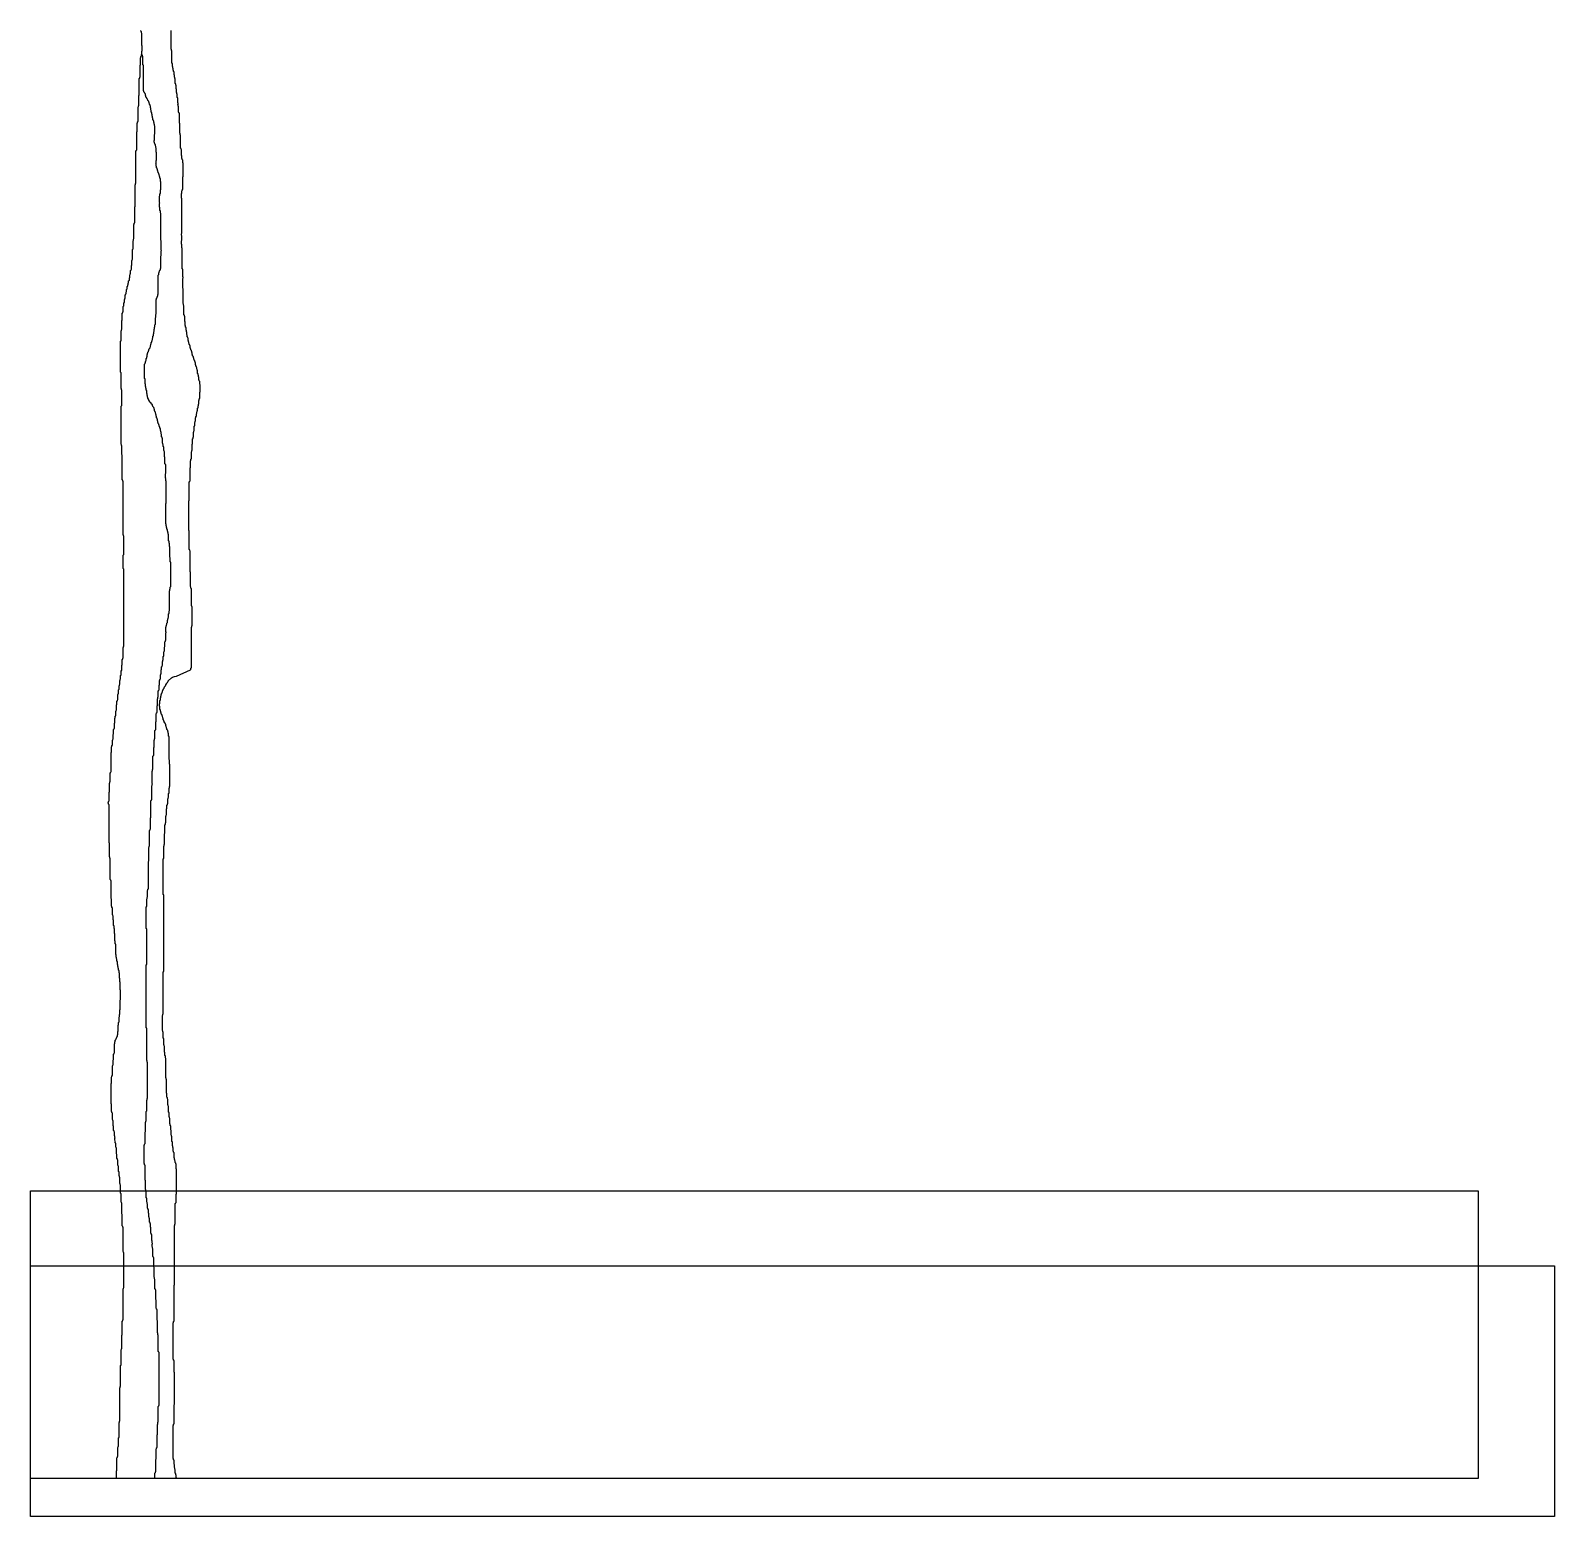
# Model space of a CAD drawing. Header units: metres. Extents: x -303 to 3381, y -92 to 3499.
import ezdxf

# ---------------------------------------------------------------- set-up
doc = ezdxf.new("R2010")
doc.units = ezdxf.units.M
for name, color, linetype in [('Curve_Exist', 63, 'Continuous'), ('CuttingCurve_A', 10, 'Continuous'), ('CuttingCurve_B', 30, 'Continuous'), ('Image', 191, 'Continuous'), ('Solution', 191, 'Continuous')]:
    doc.layers.add(name, color=color, linetype=linetype)
picture_1 = doc.add_image_def('image1.jpg', size_in_pixel=(3684.210526, 606))
picture_2 = doc.add_image_def('image2.png', size_in_pixel=(3500, 695))

msp = doc.modelspace()

# ---------------------------------------------------------------- linework, layer by layer
at = {"layer": 'Curve_Exist'}
for points in [[(-95, 0), (-95, 18), (-94, 19), (-94, 50), (-93, 51), (-93, 53), (-92, 54), (-92, 75), (-91, 76), (-91, 77), (-90, 78), (-90, 98), (-89, 99), (-89, 135), (-88, 136), (-88, 138), (-87, 139), (-87, 219), (-86, 220), (-86, 222), (-85, 223), (-85, 273), (-84, 274), (-84, 311), (-83, 312), (-83, 313), (-82, 314), (-82, 346), (-81, 347), (-81, 380), (-80, 381), (-80, 383), (-79, 384), (-79, 458), (-78, 459), (-78, 460), (-77, 461), (-77, 545), (-78, 546), (-78, 547), (-79, 548), (-79, 606), (-80, 607), (-80, 609), (-81, 610), (-81, 638), (-82, 639), (-82, 665), (-83, 666), (-83, 667), (-84, 668), (-84, 688), (-85, 689), (-85, 709), (-86, 710), (-86, 712), (-87, 713), (-87, 727), (-88, 728), (-88, 730), (-89, 731), (-89, 741), (-90, 742), (-90, 754), (-91, 755), (-91, 756), (-92, 757), (-92, 769), (-93, 770), (-93, 772), (-94, 773), (-94, 783), (-95, 784), (-95, 798), (-96, 799), (-96, 800), (-97, 801), (-97, 810), (-98, 811), (-98, 814), (-99, 815), (-98, 816), (-99, 817), (-99, 822), (-98, 823), (-99, 824), (-99, 827), (-100, 828), (-100, 837), (-101, 838), (-101, 840), (-102, 841), (-102, 851), (-103, 852), (-103, 864), (-104, 865), (-104, 866), (-105, 867), (-105, 883), (-106, 884), (-106, 886), (-107, 887), (-107, 904), (-108, 905), (-108, 954), (-107, 955), (-107, 970), (-106, 971), (-106, 973), (-105, 974), (-105, 997), (-104, 998), (-104, 999), (-103, 1000), (-103, 1011), (-102, 1012), (-102, 1025), (-101, 1026), (-101, 1028), (-100, 1029), (-100, 1050), (-99, 1051), (-99, 1055), (-98, 1056), (-98, 1059), (-97, 1060), (-97, 1061), (-96, 1062), (-96, 1063), (-95, 1064), (-95, 1065), (-94, 1066), (-94, 1067), (-93, 1068), (-93, 1072), (-92, 1073), (-92, 1080), (-91, 1081), (-91, 1095), (-90, 1096), (-90, 1102), (-89, 1103), (-89, 1115), (-88, 1116), (-88, 1121), (-87, 1122), (-87, 1132), (-86, 1133), (-86, 1156), (-85, 1157), (-85, 1180), (-86, 1181), (-86, 1199), (-87, 1200), (-87, 1208), (-88, 1209), (-88, 1221), (-89, 1222), (-89, 1227), (-90, 1228), (-90, 1232), (-91, 1233), (-91, 1236), (-92, 1237), (-92, 1241), (-93, 1242), (-93, 1249), (-94, 1250), (-94, 1255), (-95, 1256), (-95, 1259), (-96, 1260), (-96, 1265), (-97, 1266), (-97, 1291), (-98, 1292), (-98, 1298), (-99, 1299), (-99, 1316), (-100, 1317), (-100, 1328), (-101, 1329), (-101, 1335), (-102, 1336), (-102, 1349), (-103, 1350), (-103, 1359), (-104, 1360), (-104, 1361), (-105, 1362), (-105, 1379), (-106, 1380), (-106, 1382), (-107, 1383), (-107, 1400), (-108, 1401), (-108, 1444), (-109, 1445), (-109, 1446), (-110, 1447), (-110, 1498), (-111, 1499), (-111, 1501), (-112, 1502), (-112, 1535), (-113, 1536), (-113, 1628), (-114, 1629), (-114, 1631), (-115, 1632), (-115, 1633), (-114, 1634), (-114, 1636), (-113, 1637), (-113, 1658), (-112, 1659), (-112, 1680), (-111, 1681), (-111, 1683), (-110, 1684), (-110, 1705), (-109, 1706), (-109, 1707), (-108, 1708), (-108, 1754), (-107, 1755), (-107, 1768), (-106, 1769), (-106, 1771), (-105, 1772), (-105, 1784), (-104, 1785), (-104, 1786), (-103, 1787), (-103, 1798), (-102, 1799), (-102, 1810), (-101, 1811), (-101, 1812), (-100, 1813), (-100, 1825), (-99, 1826), (-99, 1837), (-98, 1838), (-98, 1842), (-97, 1843), (-97, 1854), (-96, 1855), (-96, 1856), (-95, 1857), (-95, 1869), (-94, 1870), (-94, 1878), (-93, 1879), (-93, 1881), (-92, 1882), (-92, 1894), (-91, 1895), (-91, 1896), (-90, 1897), (-90, 1906), (-89, 1907), (-89, 1915), (-88, 1916), (-88, 1918), (-87, 1919), (-87, 1928), (-86, 1929), (-86, 1931), (-85, 1932), (-85, 1940), (-84, 1941), (-84, 1951), (-82, 1953), (-82, 1965), (-81, 1966), (-81, 1979), (-80, 1980), (-80, 1982), (-79, 1983), (-79, 2008), (-78, 2009), (-78, 2010), (-77, 2011), (-77, 2197), (-79, 2199), (-79, 2231), (-77, 2233), (-77, 2277), (-78, 2278), (-78, 2279), (-79, 2280), (-79, 2409), (-80, 2410), (-80, 2412), (-81, 2413), (-81, 2473), (-82, 2474), (-82, 2495), (-83, 2496), (-83, 2498), (-84, 2499), (-84, 2591), (-82, 2593), (-82, 2630), (-83, 2631), (-83, 2633), (-84, 2634), (-84, 2672), (-85, 2673), (-85, 2748), (-84, 2749), (-84, 2773), (-83, 2774), (-83, 2776), (-82, 2777), (-82, 2798), (-81, 2799), (-81, 2816), (-80, 2817), (-80, 2819), (-79, 2820), (-79, 2832), (-77, 2834), (-77, 2841), (-76, 2842), (-76, 2849), (-75, 2850), (-75, 2851), (-74, 2852), (-74, 2859), (-73, 2860), (-73, 2862), (-72, 2863), (-72, 2867), (-71, 2868), (-71, 2873), (-69, 2875), (-69, 2880), (-68, 2881), (-68, 2884), (-67, 2885), (-67, 2888), (-66, 2889), (-66, 2894), (-64, 2896), (-64, 2901), (-63, 2902), (-63, 2908), (-62, 2909), (-62, 2911), (-61, 2912), (-61, 2919), (-60, 2920), (-60, 2921), (-59, 2922), (-59, 2931), (-58, 2932), (-58, 2943), (-57, 2944), (-57, 2945), (-56, 2946), (-56, 2970), (-55, 2971), (-55, 2991), (-54, 2992), (-54, 2995), (-53, 2996), (-53, 3030), (-52, 3031), (-52, 3033), (-51, 3034), (-51, 3073), (-50, 3074), (-50, 3126), (-49, 3127), (-49, 3129), (-48, 3130), (-48, 3208), (-47, 3209), (-47, 3210), (-46, 3211), (-46, 3254), (-45, 3255), (-45, 3275), (-44, 3276), (-44, 3278), (-43, 3279), (-43, 3314), (-42, 3315), (-42, 3317), (-41, 3318), (-41, 3342), (-40, 3343), (-40, 3383), (-39, 3384), (-39, 3386), (-38, 3387), (-38, 3415), (-37, 3416), (-37, 3433), (-36, 3434), (-36, 3436), (-35, 3437), (-35, 3441), (-34, 3442), (-34, 3449), (-33, 3450), (-33, 3462), (-34, 3463), (-34, 3492), (-35, 3493), (-35, 3496), (-36, 3497), (-36, 3499)], [(50, 0), (50, 1), (49, 2), (49, 8), (48, 9), (48, 12), (47, 13), (47, 21), (46, 22), (46, 25), (45, 26), (45, 33), (44, 34), (44, 44), (43, 45), (43, 47), (42, 48), (42, 128), (43, 129), (43, 131), (44, 132), (44, 178), (45, 179), (45, 256), (44, 257), (44, 285), (43, 286), (43, 287), (42, 288), (42, 376), (43, 377), (43, 379), (44, 380), (44, 467), (45, 468), (45, 611), (46, 612), (46, 614), (47, 615), (47, 664), (48, 665), (48, 666), (49, 667), (49, 687), (50, 688), (50, 747), (49, 748), (49, 759), (48, 760), (48, 762), (47, 763), (47, 767), (46, 768), (46, 770), (45, 771), (45, 774), (44, 775), (44, 787), (43, 788), (43, 790), (42, 791), (42, 799), (41, 800), (41, 803), (40, 804), (40, 813), (39, 814), (39, 826), (38, 827), (38, 829), (37, 830), (37, 841), (36, 842), (36, 852), (35, 853), (35, 856), (34, 857), (34, 870), (33, 871), (33, 873), (32, 874), (32, 884), (31, 885), (31, 899), (30, 900), (30, 902), (29, 903), (29, 916), (28, 917), (28, 920), (27, 921), (27, 930), (26, 931), (26, 964), (25, 965), (25, 967), (24, 968), (24, 1015), (23, 1016), (23, 1021), (22, 1022), (22, 1029), (21, 1030), (21, 1044), (20, 1045), (20, 1047), (19, 1048), (19, 1063), (18, 1064), (18, 1078), (17, 1079), (17, 1081), (16, 1082), (16, 1119), (17, 1120), (17, 1122), (18, 1123), (18, 1224), (19, 1225), (19, 1410), (18, 1411), (18, 1497), (19, 1498), (19, 1528), (20, 1529), (20, 1532), (21, 1533), (21, 1558), (22, 1559), (22, 1579), (23, 1580), (23, 1584), (24, 1585), (24, 1600), (25, 1601), (25, 1603), (26, 1604), (26, 1618), (27, 1619), (27, 1627), (28, 1628), (28, 1630), (29, 1631), (29, 1642), (30, 1643), (30, 1645), (31, 1646), (31, 1655), (32, 1656), (32, 1668), (33, 1669), (33, 1672), (34, 1673), (34, 1725), (33, 1726), (33, 1736), (32, 1737), (32, 1793), (31, 1794), (31, 1800), (30, 1801), (30, 1804), (29, 1805), (29, 1807), (28, 1808), (28, 1809), (27, 1810), (27, 1812), (26, 1813), (26, 1815), (25, 1816), (25, 1818), (24, 1819), (24, 1822), (23, 1823), (23, 1824), (22, 1825), (22, 1826), (20, 1828), (20, 1829), (19, 1830), (19, 1832), (18, 1833), (18, 1836), (17, 1837), (17, 1839), (16, 1840), (16, 1842), (15, 1843), (15, 1845), (14, 1846), (14, 1847), (13, 1848), (13, 1850), (12, 1851), (12, 1853), (11, 1854), (11, 1857), (10, 1858), (10, 1865), (9, 1866), (9, 1872), (10, 1873), (10, 1880), (11, 1881), (11, 1886), (12, 1887), (12, 1890), (13, 1891), (13, 1894), (14, 1895), (14, 1897), (15, 1898), (15, 1900), (16, 1901), (16, 1903), (17, 1904), (17, 1905), (18, 1906), (18, 1907), (19, 1908), (19, 1909), (20, 1910), (20, 1911), (21, 1912), (21, 1913), (23, 1915), (23, 1916), (24, 1917), (24, 1918), (26, 1920), (26, 1921), (28, 1923), (28, 1924), (30, 1926), (30, 1927), (38, 1935), (40, 1936), (43, 1937), (45, 1938), (50, 1939), (84, 1954), (85, 1955), (85, 1958), (86, 1959), (86, 2057), (87, 2058), (87, 2060), (88, 2061), (88, 2106), (87, 2107), (87, 2108), (86, 2109), (86, 2150), (85, 2151), (85, 2154), (84, 2155), (84, 2190), (83, 2191), (83, 2241), (82, 2242), (82, 2244), (81, 2245), (81, 2290), (80, 2291), (80, 2362), (81, 2363), (81, 2408), (82, 2409), (82, 2410), (83, 2411), (83, 2442), (84, 2443), (84, 2459), (85, 2460), (85, 2463), (86, 2464), (86, 2481), (87, 2482), (87, 2484), (88, 2485), (88, 2499), (89, 2500), (89, 2512), (90, 2513), (90, 2516), (91, 2517), (91, 2528), (92, 2529), (92, 2531), (93, 2532), (93, 2543), (94, 2544), (94, 2552), (95, 2553), (95, 2555), (96, 2556), (96, 2563), (97, 2564), (97, 2566), (98, 2567), (98, 2573), (99, 2574), (99, 2577), (100, 2578), (100, 2580), (101, 2581), (101, 2586), (102, 2587), (102, 2592), (103, 2593), (103, 2596), (104, 2597), (104, 2605), (105, 2606), (105, 2609), (106, 2610), (106, 2625), (107, 2626), (107, 2643), (106, 2644), (106, 2651), (105, 2652), (105, 2654), (104, 2655), (104, 2661), (103, 2662), (103, 2665), (102, 2666), (102, 2669), (101, 2670), (101, 2677), (100, 2678), (100, 2680), (99, 2681), (99, 2684), (98, 2685), (98, 2687), (97, 2688), (97, 2690), (96, 2691), (96, 2696), (95, 2697), (95, 2698), (94, 2699), (94, 2701), (93, 2702), (93, 2704), (92, 2705), (92, 2707), (91, 2708), (91, 2710), (90, 2711), (90, 2712), (89, 2713), (89, 2715), (88, 2716), (88, 2720), (87, 2721), (87, 2723), (86, 2724), (86, 2726), (85, 2727), (85, 2729), (84, 2730), (84, 2731), (83, 2732), (83, 2737), (82, 2738), (82, 2739), (81, 2740), (81, 2742), (80, 2743), (80, 2746), (79, 2747), (79, 2749), (78, 2750), (78, 2755), (77, 2756), (77, 2758), (76, 2759), (76, 2763), (75, 2764), (75, 2770), (74, 2771), (74, 2774), (73, 2775), (73, 2781), (72, 2782), (72, 2785), (71, 2786), (71, 2795), (70, 2796), (70, 2808), (69, 2809), (69, 2811), (68, 2812), (68, 2834), (67, 2835), (67, 2838), (66, 2839), (66, 2875), (65, 2876), (65, 2900), (66, 2901), (66, 2903), (65, 2904), (65, 2922), (64, 2923), (64, 2973), (63, 2974), (63, 2982), (62, 2983), (62, 2991), (63, 2992), (63, 3003), (62, 3004), (62, 3008), (63, 3009), (63, 3093), (62, 3094), (62, 3105), (63, 3106), (63, 3111), (64, 3112), (64, 3114), (65, 3115), (65, 3145), (66, 3146), (66, 3178), (65, 3179), (65, 3186), (64, 3187), (64, 3189), (63, 3190), (63, 3196), (62, 3197), (62, 3211), (61, 3212), (61, 3214), (60, 3215), (60, 3246), (59, 3247), (59, 3250), (58, 3251), (58, 3274), (57, 3275), (57, 3299), (56, 3300), (56, 3301), (55, 3302), (55, 3315), (54, 3316), (54, 3319), (53, 3320), (53, 3321), (54, 3322), (54, 3323), (53, 3324), (53, 3336), (52, 3337), (52, 3345), (51, 3346), (51, 3348), (50, 3349), (50, 3357), (49, 3358), (49, 3366), (48, 3367), (48, 3370), (47, 3371), (47, 3382), (46, 3383), (46, 3385), (45, 3386), (45, 3391), (44, 3392), (44, 3399), (43, 3400), (43, 3402), (42, 3403), (42, 3407), (41, 3408), (41, 3411), (40, 3412), (40, 3419), (39, 3420), (39, 3450), (38, 3451), (38, 3453), (37, 3454), (37, 3499)]]:
    msp.add_lwpolyline(points, dxfattribs=at)
at = {"layer": 'CuttingCurve_A'}
msp.add_lwpolyline([(-95, 0), (-95, 18), (-94, 19), (-94, 50), (-93, 51), (-93, 53), (-92, 54), (-92, 75), (-91, 76), (-91, 77), (-90, 78), (-90, 98), (-89, 99), (-89, 135), (-88, 136), (-88, 138), (-87, 139), (-87, 219), (-86, 220), (-86, 222), (-85, 223), (-85, 273), (-84, 274), (-84, 311), (-83, 312), (-83, 313), (-82, 314), (-82, 346), (-81, 347), (-81, 380), (-80, 381), (-80, 383), (-79, 384), (-79, 458), (-78, 459), (-78, 460), (-77, 461), (-77, 545), (-78, 546), (-78, 547), (-79, 548), (-79, 606), (-80, 607), (-80, 609), (-81, 610), (-81, 638), (-82, 639), (-82, 665), (-83, 666), (-83, 667), (-84, 668), (-84, 688), (-85, 689), (-85, 709), (-86, 710), (-86, 712), (-87, 713), (-87, 727), (-88, 728), (-88, 730), (-89, 731), (-89, 741), (-90, 742), (-90, 754), (-91, 755), (-91, 756), (-92, 757), (-92, 769), (-93, 770), (-93, 772), (-94, 773), (-94, 783), (-95, 784), (-95, 798), (-96, 799), (-96, 800), (-97, 801), (-97, 810), (-98, 811), (-98, 814), (-99, 815), (-98, 816), (-99, 817), (-99, 822), (-98, 823), (-99, 824), (-99, 827), (-100, 828), (-100, 837), (-101, 838), (-101, 840), (-102, 841), (-102, 851), (-103, 852), (-103, 864), (-104, 865), (-104, 866), (-105, 867), (-105, 883), (-106, 884), (-106, 886), (-107, 887), (-107, 904), (-108, 905), (-108, 954), (-107, 955), (-107, 970), (-106, 971), (-106, 973), (-105, 974), (-105, 997), (-104, 998), (-104, 999), (-103, 1000), (-103, 1011), (-102, 1012), (-102, 1025), (-101, 1026), (-101, 1028), (-100, 1029), (-100, 1050), (-99, 1051), (-99, 1055), (-98, 1056), (-98, 1059), (-97, 1060), (-97, 1061), (-96, 1062), (-96, 1063), (-95, 1064), (-95, 1065), (-94, 1066), (-94, 1067), (-93, 1068), (-93, 1072), (-92, 1073), (-92, 1080), (-91, 1081), (-91, 1095), (-90, 1096), (-90, 1102), (-89, 1103), (-89, 1115), (-88, 1116), (-88, 1121), (-87, 1122), (-87, 1132), (-86, 1133), (-86, 1156), (-85, 1157), (-85, 1180), (-86, 1181), (-86, 1199), (-87, 1200), (-87, 1208), (-88, 1209), (-88, 1221), (-89, 1222), (-89, 1227), (-90, 1228), (-90, 1232), (-91, 1233), (-91, 1236), (-92, 1237), (-92, 1241), (-93, 1242), (-93, 1249), (-94, 1250), (-94, 1255), (-95, 1256), (-95, 1259), (-96, 1260), (-96, 1265), (-97, 1266), (-97, 1291), (-98, 1292), (-98, 1298), (-99, 1299), (-99, 1316), (-100, 1317), (-100, 1328), (-101, 1329), (-101, 1335), (-102, 1336), (-102, 1349), (-103, 1350), (-103, 1359), (-104, 1360), (-104, 1361), (-105, 1362), (-105, 1379), (-106, 1380), (-106, 1382), (-107, 1383), (-107, 1400), (-108, 1401), (-108, 1444), (-109, 1445), (-109, 1446), (-110, 1447), (-110, 1498), (-111, 1499), (-111, 1501), (-112, 1502), (-112, 1535), (-113, 1536), (-113, 1628), (-114, 1629), (-114, 1631), (-115, 1632), (-115, 1633), (-114, 1634), (-114, 1636), (-113, 1637), (-113, 1658), (-112, 1659), (-112, 1680), (-111, 1681), (-111, 1683), (-110, 1684), (-110, 1705), (-109, 1706), (-109, 1707), (-108, 1708), (-108, 1754), (-107, 1755), (-107, 1768), (-106, 1769), (-106, 1771), (-105, 1772), (-105, 1784), (-104, 1785), (-104, 1786), (-103, 1787), (-103, 1798), (-102, 1799), (-102, 1810), (-101, 1811), (-101, 1812), (-100, 1813), (-100, 1825), (-99, 1826), (-99, 1837), (-98, 1838), (-98, 1842), (-97, 1843), (-97, 1854), (-96, 1855), (-96, 1856), (-95, 1857), (-95, 1869), (-94, 1870), (-94, 1878), (-93, 1879), (-93, 1881), (-92, 1882), (-92, 1894), (-91, 1895), (-91, 1896), (-90, 1897), (-90, 1906), (-89, 1907), (-89, 1915), (-88, 1916), (-88, 1918), (-87, 1919), (-87, 1928), (-86, 1929), (-86, 1931), (-85, 1932), (-85, 1940), (-84, 1941), (-84, 1951), (-82, 1953), (-82, 1965), (-81, 1966), (-81, 1979), (-80, 1980), (-80, 1982), (-79, 1983), (-79, 2008), (-78, 2009), (-78, 2010), (-77, 2011), (-77, 2197), (-79, 2199), (-79, 2231), (-77, 2233), (-77, 2277), (-78, 2278), (-78, 2279), (-79, 2280), (-79, 2409), (-80, 2410), (-80, 2412), (-81, 2413), (-81, 2473), (-82, 2474), (-82, 2495), (-83, 2496), (-83, 2498), (-84, 2499), (-84, 2591), (-82, 2593), (-82, 2630), (-83, 2631), (-83, 2633), (-84, 2634), (-84, 2672), (-85, 2673), (-85, 2748), (-84, 2749), (-84, 2773), (-83, 2774), (-83, 2776), (-82, 2777), (-82, 2798), (-81, 2799), (-81, 2816), (-80, 2817), (-80, 2819), (-79, 2820), (-79, 2832), (-77, 2834), (-77, 2841), (-76, 2842), (-76, 2849), (-75, 2850), (-75, 2851), (-74, 2852), (-74, 2859), (-73, 2860), (-73, 2862), (-72, 2863), (-72, 2867), (-71, 2868), (-71, 2873), (-69, 2875), (-69, 2880), (-68, 2881), (-68, 2884), (-67, 2885), (-67, 2888), (-66, 2889), (-66, 2894), (-64, 2896), (-64, 2901), (-63, 2902), (-63, 2908), (-62, 2909), (-62, 2911), (-61, 2912), (-61, 2919), (-60, 2920), (-60, 2921), (-59, 2922), (-59, 2931), (-58, 2932), (-58, 2943), (-57, 2944), (-57, 2945), (-56, 2946), (-56, 2970), (-55, 2971), (-55, 2991), (-54, 2992), (-54, 2995), (-53, 2996), (-53, 3030), (-52, 3031), (-52, 3033), (-51, 3034), (-51, 3073), (-50, 3074), (-50, 3126), (-49, 3127), (-49, 3129), (-48, 3130), (-48, 3208), (-47, 3209), (-47, 3210), (-46, 3211), (-46, 3254), (-45, 3255), (-45, 3275), (-44, 3276), (-44, 3278), (-43, 3279), (-43, 3314), (-42, 3315), (-42, 3317), (-41, 3318), (-41, 3342), (-40, 3343), (-40, 3383), (-39, 3384), (-39, 3386), (-38, 3387), (-38, 3415), (-37, 3416), (-37, 3433), (-36, 3434), (-36, 3436), (-35, 3437), (-35, 3441), (-34, 3442), (-34, 3449), (-33, 3450), (-33, 3462), (-34, 3463), (-34, 3492), (-35, 3493), (-35, 3496), (-36, 3497), (-36, 3499)], dxfattribs=at)
at = {"layer": 'CuttingCurve_B'}
msp.add_lwpolyline([(-2, 0), (-2, 13), (-1, 14), (-1, 16), (0, 17), (0, 46), (1, 47), (1, 71), (2, 72), (2, 74), (3, 75), (3, 105), (4, 106), (4, 130), (5, 131), (5, 136), (6, 137), (6, 174), (7, 175), (7, 176), (8, 177), (8, 304), (7, 305), (7, 306), (6, 307), (6, 346), (5, 347), (5, 351), (4, 352), (4, 381), (3, 382), (3, 408), (2, 409), (2, 410), (1, 411), (1, 431), (0, 432), (0, 455), (-1, 456), (-1, 457), (-2, 458), (-2, 481), (-3, 482), (-3, 485), (-4, 486), (-4, 510), (-5, 511), (-5, 533), (-6, 534), (-6, 535), (-7, 536), (-7, 555), (-8, 556), (-8, 559), (-9, 560), (-9, 566), (-8, 567), (-8, 568), (-9, 569), (-9, 574), (-10, 575), (-10, 589), (-11, 590), (-11, 592), (-12, 593), (-12, 606), (-13, 607), (-13, 615), (-14, 616), (-14, 618), (-15, 619), (-15, 628), (-16, 629), (-16, 631), (-17, 632), (-17, 640), (-18, 641), (-18, 650), (-19, 651), (-19, 652), (-20, 653), (-20, 663), (-21, 664), (-21, 667), (-22, 668), (-22, 677), (-23, 678), (-23, 694), (-24, 695), (-24, 697), (-25, 698), (-25, 720), (-26, 721), (-26, 757), (-27, 758), (-27, 760), (-28, 761), (-28, 805), (-27, 806), (-27, 808), (-26, 809), (-26, 837), (-25, 838), (-25, 861), (-24, 862), (-24, 863), (-23, 864), (-23, 887), (-22, 888), (-22, 914), (-21, 915), (-21, 918), (-20, 919), (-20, 1005), (-21, 1006), (-21, 1009), (-22, 1010), (-22, 1088), (-23, 1089), (-23, 1241), (-22, 1242), (-22, 1328), (-23, 1329), (-23, 1381), (-22, 1382), (-22, 1400), (-21, 1401), (-21, 1404), (-20, 1405), (-20, 1421), (-19, 1422), (-19, 1424), (-18, 1425), (-18, 1491), (-17, 1492), (-17, 1525), (-16, 1526), (-16, 1528), (-15, 1529), (-15, 1566), (-14, 1567), (-14, 1569), (-13, 1570), (-13, 1596), (-12, 1597), (-12, 1637), (-11, 1638), (-11, 1639), (-10, 1640), (-10, 1674), (-9, 1675), (-9, 1677), (-8, 1678), (-9, 1679), (-9, 1709), (-8, 1710), (-8, 1713), (-7, 1714), (-7, 1745), (-6, 1746), (-6, 1747), (-5, 1748), (-5, 1766), (-4, 1767), (-4, 1784), (-3, 1785), (-3, 1787), (-2, 1788), (-2, 1807), (-1, 1808), (-1, 1809), (0, 1810), (0, 1828), (1, 1829), (1, 1848), (2, 1849), (2, 1850), (3, 1851), (3, 1867), (4, 1868), (4, 1884), (5, 1885), (5, 1888), (6, 1889), (6, 1903), (7, 1904), (7, 1905), (8, 1906), (8, 1917), (9, 1918), (9, 1928), (10, 1929), (10, 1931), (11, 1932), (11, 1942), (12, 1943), (12, 1944), (13, 1945), (13, 1954), (14, 1955), (14, 1961), (15, 1962), (15, 1964), (16, 1965), (16, 1974), (17, 1975), (17, 1977), (18, 1978), (18, 1986), (19, 1987), (19, 1997), (20, 1998), (20, 1999), (21, 2000), (21, 2009), (22, 2010), (22, 2022), (23, 2023), (23, 2025), (24, 2026), (24, 2043), (25, 2044), (25, 2045), (24, 2046), (24, 2057), (25, 2058), (25, 2060), (26, 2061), (26, 2063), (27, 2064), (27, 2067), (28, 2068), (28, 2074), (29, 2075), (29, 2077), (30, 2078), (30, 2080), (31, 2081), (31, 2089), (32, 2090), (32, 2096), (33, 2097), (33, 2145), (34, 2146), (34, 2149), (35, 2150), (35, 2154), (36, 2155), (36, 2214), (35, 2215), (35, 2225), (34, 2226), (34, 2251), (33, 2252), (33, 2259), (32, 2260), (32, 2265), (31, 2266), (31, 2281), (30, 2282), (30, 2285), (29, 2286), (29, 2288), (28, 2289), (28, 2293), (27, 2294), (27, 2297), (26, 2298), (26, 2301), (25, 2302), (25, 2306), (24, 2307), (24, 2356), (25, 2357), (25, 2410), (24, 2411), (24, 2415), (23, 2416), (24, 2417), (23, 2418), (23, 2428), (24, 2429), (24, 2449), (23, 2450), (23, 2451), (22, 2452), (22, 2468), (21, 2469), (21, 2481), (20, 2482), (20, 2483), (19, 2484), (19, 2493), (18, 2494), (18, 2498), (17, 2499), (17, 2501), (16, 2502), (16, 2513), (15, 2514), (15, 2516), (14, 2517), (14, 2523), (13, 2524), (13, 2528), (12, 2529), (12, 2531), (11, 2532), (11, 2537), (10, 2538), (10, 2540), (9, 2541), (9, 2542), (8, 2543), (8, 2545), (7, 2546), (7, 2548), (6, 2549), (6, 2551), (5, 2552), (5, 2555), (4, 2556), (4, 2559), (3, 2560), (3, 2562), (2, 2563), (2, 2566), (1, 2567), (1, 2570), (0, 2571), (0, 2573), (-1, 2574), (-1, 2577), (-2, 2578), (-2, 2579), (-3, 2580), (-3, 2583), (-4, 2584), (-4, 2586), (-5, 2587), (-5, 2588), (-7, 2590), (-7, 2591), (-8, 2592), (-8, 2594), (-11, 2597), (-11, 2598), (-15, 2602), (-15, 2603), (-16, 2604), (-16, 2605), (-18, 2607), (-18, 2609), (-19, 2610), (-19, 2612), (-20, 2613), (-20, 2616), (-21, 2617), (-21, 2621), (-22, 2622), (-22, 2629), (-23, 2630), (-23, 2634), (-24, 2635), (-24, 2638), (-25, 2639), (-25, 2644), (-26, 2645), (-26, 2657), (-27, 2658), (-27, 2693), (-26, 2694), (-26, 2696), (-25, 2697), (-25, 2699), (-24, 2700), (-24, 2701), (-23, 2702), (-23, 2706), (-22, 2707), (-22, 2710), (-21, 2711), (-21, 2716), (-20, 2717), (-20, 2719), (-19, 2720), (-19, 2722), (-18, 2723), (-18, 2725), (-17, 2726), (-17, 2728), (-16, 2729), (-16, 2730), (-14, 2732), (-14, 2734), (-13, 2735), (-13, 2738), (-12, 2739), (-12, 2741), (-11, 2742), (-11, 2745), (-10, 2746), (-10, 2748), (-9, 2749), (-9, 2751), (-8, 2752), (-8, 2755), (-7, 2756), (-7, 2760), (-6, 2761), (-6, 2766), (-5, 2767), (-5, 2771), (-4, 2772), (-4, 2777), (-3, 2778), (-3, 2782), (-2, 2783), (-2, 2788), (-1, 2789), (-1, 2805), (0, 2806), (0, 2813), (1, 2814), (1, 2849), (2, 2850), (2, 2852), (3, 2853), (3, 2855), (4, 2856), (4, 2857), (5, 2858), (5, 2861), (6, 2862), (6, 2908), (7, 2909), (7, 2913), (8, 2914), (8, 2916), (9, 2917), (9, 2918), (10, 2919), (10, 2920), (11, 2921), (11, 2924), (12, 2925), (12, 2954), (13, 2955), (13, 2966), (14, 2967), (13, 2968), (13, 2991), (12, 2992), (12, 3057), (11, 3058), (11, 3063), (10, 3064), (10, 3071), (9, 3072), (9, 3081), (10, 3082), (9, 3083), (9, 3099), (10, 3100), (10, 3104), (11, 3105), (11, 3114), (12, 3115), (12, 3133), (11, 3134), (11, 3141), (10, 3142), (10, 3145), (9, 3146), (9, 3148), (8, 3149), (8, 3151), (7, 3152), (7, 3154), (6, 3155), (6, 3157), (5, 3158), (5, 3160), (4, 3161), (4, 3163), (3, 3164), (3, 3166), (2, 3167), (2, 3170), (1, 3171), (1, 3176), (0, 3177), (1, 3178), (1, 3185), (2, 3186), (2, 3204), (1, 3205), (1, 3215), (0, 3216), (0, 3219), (-1, 3220), (-1, 3223), (-2, 3224), (-2, 3226), (-3, 3227), (-3, 3228), (-4, 3229), (-4, 3233), (-3, 3234), (-3, 3248), (-2, 3249), (-2, 3268), (-3, 3269), (-3, 3272), (-4, 3273), (-4, 3276), (-5, 3277), (-5, 3280), (-6, 3281), (-6, 3282), (-7, 3283), (-7, 3287), (-8, 3288), (-8, 3291), (-9, 3292), (-9, 3296), (-10, 3297), (-10, 3301), (-11, 3302), (-11, 3306), (-12, 3307), (-12, 3311), (-13, 3312), (-13, 3316), (-14, 3317), (-14, 3319), (-15, 3320), (-15, 3322), (-16, 3323), (-16, 3325), (-17, 3326), (-17, 3327), (-18, 3328), (-18, 3329), (-19, 3330), (-19, 3331), (-20, 3332), (-20, 3333), (-22, 3335), (-22, 3336), (-23, 3337), (-23, 3338), (-24, 3339), (-24, 3341), (-25, 3342), (-25, 3345), (-26, 3346), (-26, 3347), (-27, 3348), (-27, 3349), (-29, 3351), (-29, 3352), (-30, 3353), (-30, 3415), (-31, 3416), (-31, 3436), (-32, 3437), (-32, 3440)], dxfattribs=at)

# ---------------------------------------------------------------- pictures from other files: only their frames are drawn
at = {"layer": 'Image'}
image = msp.add_image(picture_1, insert=(-303, -92.1), size_in_units=(3684.2, 606), dxfattribs=at)
at = {"layer": 'Solution'}
image = msp.add_image(picture_2, insert=(-303, 0), size_in_units=(3500, 695), dxfattribs=at)

doc.saveas('drawing.dxf')
